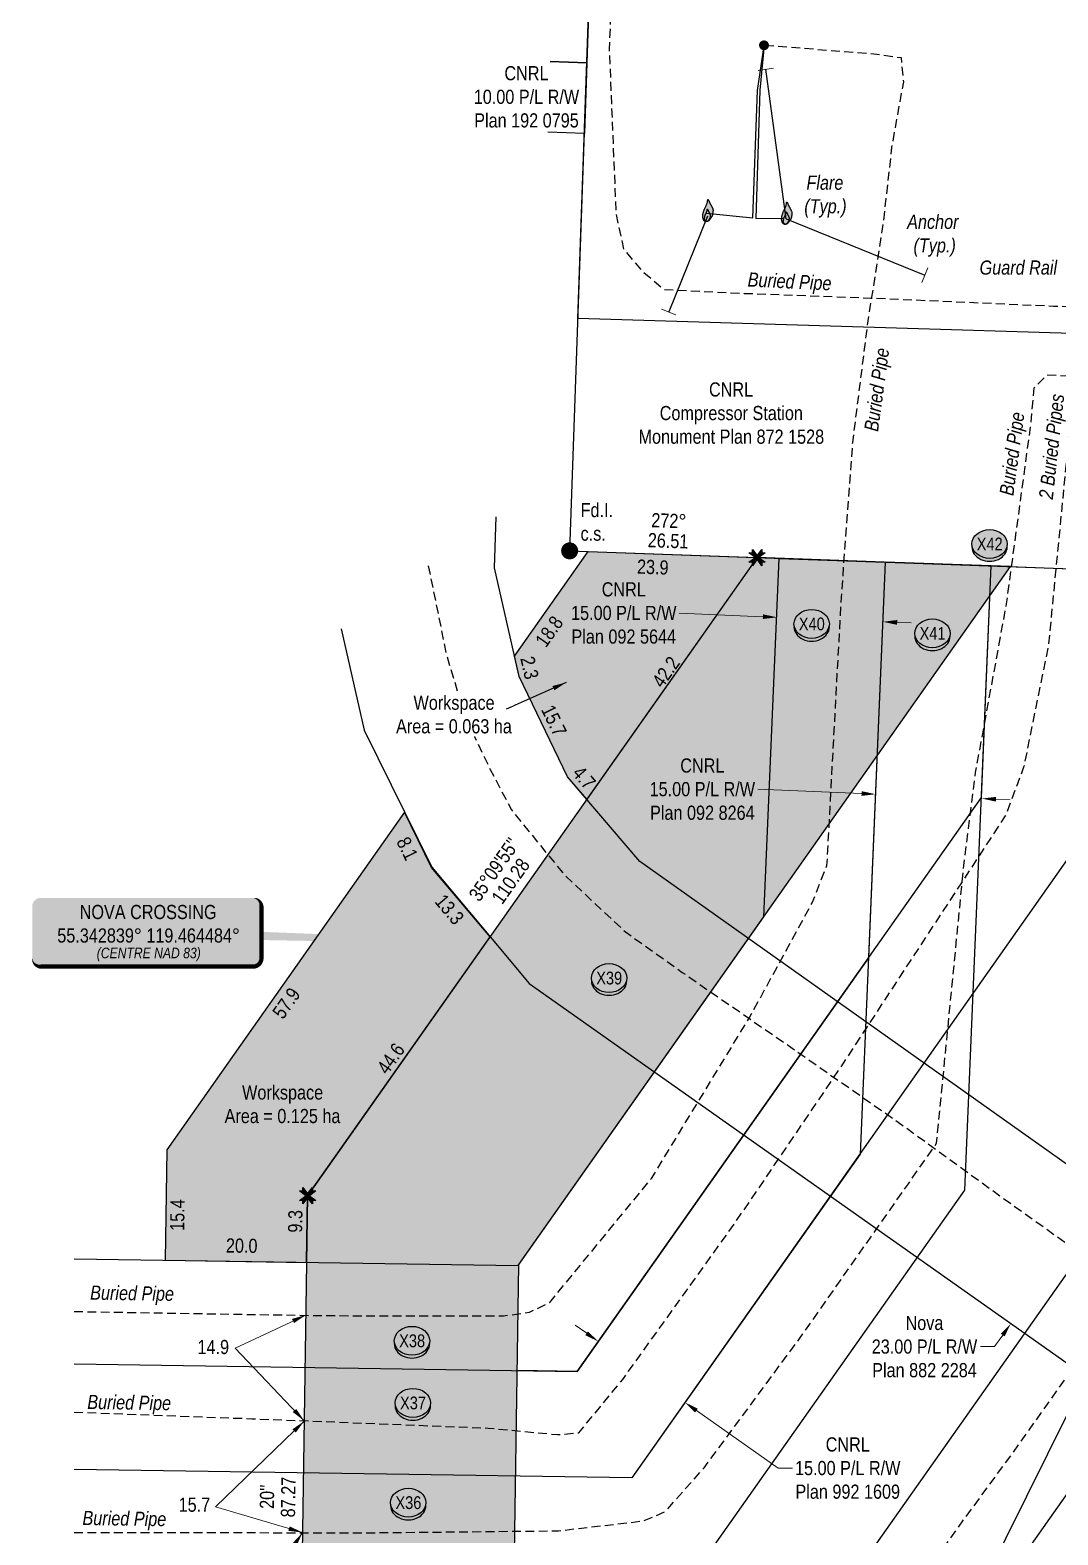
# Model space of a CAD drawing. Extents: x 338216 to 346362, y 6125251 to 6136161.
# Drawn here: x 344551 to 345277, y 6134146 to 6135209 of the extents above; entities that cross this region are included whole.
import ezdxf
from ezdxf.enums import TextEntityAlignment as Align

# ---------------------------------------------------------------- set-up
doc = ezdxf.new("R2010")
doc.units = 0
doc.header["$LTSCALE"] = 5
doc.header["$PDSIZE"] = 0.5
doc.linetypes.add('UG_PIPE', pattern=[1.875, 1.25, -0.625])
doc.layers.get('Defpoints').update_dxf_attribs({"color": 9})
for name, color, linetype in [('AS-FENCE', 48, 'foc-FENCE'), ('AS-PIPE-AG', 44, 'Continuous'), ('AS-PIPE-UG', 44, 'UG_PIPE'), ('AS-PIPE-UG-T', 44, 'Continuous'), ('AS-SYMBOL', 7, 'Continuous'), ('C-RW', 13, 'Continuous'), ('C-WS-S', 13, 'Continuous'), ('F-RW', 190, 'Continuous'), ('L-BD', 7, 'Continuous'), ('L-BD1', 253, 'Continuous'), ('L-MON', 1, 'Continuous'), ('P-CROSSINGS', 250, 'Continuous'), ('P-PROPOSED', 10, 'Continuous'), ('P-PROPOSED-H', 21, 'Continuous'), ('P-TEMP-BLUE', 146, 'Continuous'), ('P-TEMP-BLUE-T', 146, 'Continuous')]:
    doc.layers.add(name, color=color, linetype=linetype)
for name, color, linetype, lineweight in [('AS-GENERAL', 48, 'Continuous', 18), ('C-RW-T', 13, 'Continuous', 9), ('C-WS-T', 13, 'Continuous', 9), ('F-RW-T', 190, 'Continuous', 9), ('T-TEXT', 48, 'Continuous', 18), ('T-TIE-T', 201, 'Continuous', 18)]:
    doc.layers.add(name, color=color, linetype=linetype, lineweight=lineweight)
doc.layers.add('P-TEMP-BLUE-H', color=7, linetype='Continuous', true_color=0x99e6ff)
doc.styles.add('80', font='ARIALN.TTF', dxfattribs={"height": 10})
doc.styles.add('80CG', font='ARIALN.TTF', dxfattribs={"height": 10})
doc.styles.add('80L', font='ARIALN.TTF', dxfattribs={"height": 10})
doc.styles.add('Crossing', font='ARIALN.TTF', dxfattribs={"height": 10})
doc.styles.add('foc-LtypeFont', font='ARIALN.TTF', dxfattribs={"height": 7.35})
doc.linetypes.add('foc-FENCE', pattern='A,10,-1,["X",foc-LtypeFont,S=0.2,R=0,X=-0.625,Y=-0.75],-1.24', length=12.24)
doc.dimstyles.new('Compass 5 000', dxfattribs={"dimscale": 5, "dimtxt": 9, "dimasz": 2, "dimexe": 0.2, "dimexo": 0.0625, "dimgap": 0.5, "dimtad": 0, "dimtih": 1, "dimtoh": 1, "dimzin": 0, "dimdsep": 46, "dimtxsty": '80CG', "dimcen": 0.1, "dimse1": 1, "dimse2": 1, "dimclrd": 256, "dimclrt": 256, "dimaunit": 1, "dimadec": 4, "dimazin": 0, "dimtfac": 0.06, "dimtofl": 0, "dimtmove": 0, "dimatfit": 1, "dimfxl": 0.2, "dimtolj": 1, "dimtzin": 0, "dimlwd": -1, "dimarcsym": 0})

# ---------------------------------------------------------------- blocks, each defined once
blk = doc.blocks.new('*U209')
h = blk.add_hatch(color=255)
edge = h.paths.add_edge_path()
edge.add_line((-76, -24), (74, -24))
edge.add_arc((74, -18), 6, 270, 360)
edge.add_line((80, -18), (80, 18.5))
edge.add_arc((74, 18.5), 6, 0, 90)
edge.add_line((74, 24.5), (-76, 24.5))
edge.add_arc((-76, 18.5), 6, 90, 180)
edge.add_line((-82, 18.5), (-82, -18))
edge.add_arc((-76, -18), 6, 180, 270)
at = {"color": 14, "flags": 128}
blk.add_lwpolyline([(-76, -24, 3, 3, 0), (74, -24, 3, 3, 0.414214), (80, -18, 3, 3, 0), (80, 18.5, 3, 0, 0.414214), (74, 24.5, 0, 0, 0), (-76, 24.5, 0, 0, 0.414214), (-82, 18.5, 0, 0, 0), (-82, -18, 0, 3, 0.414214)], format="xyseb", close=True, dxfattribs=at)
blk.add_lwpolyline([(352.3, -10.2, 0, 7.5, 0), (0, 0, 0, 0, 0)], format="xyseb", dxfattribs=at)
at = {"color": 14, "insert": (-36.8, -10.6), "char_height": 7.5, "attachment_point": 1, "style": '80L'}
blk.add_mtext_dynamic_manual_height_columns('\\pi0.40073;{\\fArial Narrow|b0|i1|c0|p34;(CENTRE NAD 83)}', width=73.075, gutter_width=45, heights=[0], dxfattribs=at)
at = {"color": 14, "style": '80'}
for p in [(-36, 9.6), (-64.1, -4.1)]:
    blk.add_attdef('ENTER_TEXT_001', p, '', height=10, dxfattribs=at)
blk = doc.blocks.new('fdia')
at = {"color": 255, "const_width": 1}
blk.add_lwpolyline([(-0.5, 0, 1), (0.5, 0, 1)], format="xyb", close=True, dxfattribs=at)
blk = doc.blocks.new('Fdiaa')
blk.add_blockref('fdia', (0, 0))
blk = doc.blocks.new('fdib')
at = {"color": 1, "const_width": 1.6}
blk.add_lwpolyline([(-0.4, 0, 1), (0.4, 0, 1)], format="xyb", close=True, dxfattribs=at)
at = {"color": 1}
blk.add_circle((0, 0), 0.8, dxfattribs=at)
blk = doc.blocks.new('Fdibb')
blk.add_blockref('fdib', (0, 0))
blk = doc.blocks.new('fdicc')
for name in ['Fdibb', 'Fdiaa']:
    blk.add_blockref(name, (0, 0))
blk = doc.blocks.new('FDI')
blk.add_blockref('fdicc', (0, 0))
blk = doc.blocks.new('TEMP')
h = blk.add_hatch(color=255)
h.dxf.hatch_style = 1
h.paths.add_polyline_path([(0, 0.25), (-0.67, 1.15), (-0.67, 0.67), (-1.15, 0.67), (-0.25, 0), (-1.15, -0.67), (-0.67, -0.67), (-0.67, -1.15), (0, -0.25), (0.67, -1.15), (0.67, -0.67), (1.15, -0.67), (0.25, 0), (1.15, 0.67), (0.67, 0.67), (0.67, 1.15)])
h.paths.add_polyline_path([(0.57, 0.85), (0.57, 0.57), (0.85, 0.57), (0.08, 0), (0.85, -0.57), (0.57, -0.57), (0.57, -0.85), (0, -0.08), (-0.57, -0.85), (-0.57, -0.57), (-0.85, -0.57), (-0.08, 0), (-0.85, 0.57), (-0.57, 0.57), (-0.57, 0.85), (0, 0.08)], flags=16)
h = blk.add_hatch(color=1)
h.dxf.hatch_style = 1
h.paths.add_polyline_path([(0, 0.08), (-0.57, 0.85), (-0.57, 0.57), (-0.85, 0.57), (-0.08, 0), (-0.85, -0.57), (-0.57, -0.57), (-0.57, -0.85), (0, -0.08), (0.57, -0.85), (0.57, -0.57), (0.85, -0.57), (0.08, 0), (0.85, 0.57), (0.57, 0.57), (0.57, 0.85)])
at = {"color": 1}
for p, q in [((-0.08, 0), (0.08, 0)), ((0, 0.08), (0, -0.08))]:
    blk.add_line(p, q, dxfattribs=at)
at = {"color": 255, "flags": 128}
blk.add_lwpolyline([(-0.25, 0), (-1.15, 0.67), (-0.67, 0.67), (-0.67, 1.15), (0, 0.25), (0.67, 1.15), (0.67, 0.67), (1.15, 0.67), (0.25, 0), (1.15, -0.67), (0.67, -0.67), (0.67, -1.15), (0, -0.25), (-0.67, -1.15), (-0.67, -0.67), (-1.15, -0.67)], close=True, dxfattribs=at)
at = {"color": 1, "flags": 128}
blk.add_lwpolyline([(-0.08, 0), (-0.85, 0.57), (-0.57, 0.57), (-0.57, 0.85), (0, 0.08), (0.57, 0.85), (0.57, 0.57), (0.85, 0.57), (0.08, 0), (0.85, -0.57), (0.57, -0.57), (0.57, -0.85), (0, -0.08), (-0.57, -0.85), (-0.57, -0.57), (-0.85, -0.57)], close=True, dxfattribs=at)
blk = doc.blocks.new('xing2')
h = blk.add_hatch(color=50)
h.dxf.hatch_style = 1
edge = h.paths.add_edge_path()
edge.add_ellipse((0, 0), major_axis=(-12.5, 0), ratio=0.816297, start_angle=0, end_angle=360)
h = blk.add_hatch(color=250)
h.dxf.hatch_style = 1
edge = h.paths.add_edge_path()
edge.add_ellipse((0, -2), major_axis=(-12.5, 0), ratio=0.816297, start_angle=0, end_angle=180)
edge.add_line((12.5, -2), (12.5, 0))
edge.add_ellipse((0, 0), major_axis=(-12.5, 0), ratio=0.816297, start_angle=0, end_angle=180, ccw=False)
edge.add_line((-12.5, 0), (-12.5, -2))
at = {"color": 250}
blk.add_ellipse((0, 0), major_axis=(-12.5, 0), ratio=0.816297, dxfattribs=at)
blk.add_ellipse((0, -2), major_axis=(-12.5, 0), ratio=0.816297, start_param=0, end_param=3.141593, dxfattribs=at)
at = {"color": 250, "style": 'Crossing'}
blk.add_attdef('CROSSING', text='', height=9, dxfattribs=at).set_placement((0.1, 0), align=Align.MIDDLE_CENTER)
at = {"color": 250, "style": 'Crossing', "flags": 1}
for tag, p in [('OWNER', (0.1, -12.5)), ('DESCRIPTION', (0.1, -25.8)), ('LOCATION', (0.1, -39.3)), ('DWG_REF', (0.1, -52.8))]:
    blk.add_attdef(tag, text='', height=9, dxfattribs=at).set_placement(p, align=Align.MIDDLE_CENTER)
blk = doc.blocks.new('*U210')
at = {"color": 210}
blk.add_line((-1.02, 0.41), (1.02, -0.41), dxfattribs=at)
at = {"layer": 'AS-SYMBOL', "color": 210, "flags": 128}
blk.add_lwpolyline([(5.46, 13.55), (0, 0)], dxfattribs=at)
blk = doc.blocks.new('FLARE')
h = blk.add_hatch(color=255)
h.dxf.hatch_style = 1
h.paths.add_polyline_path([(0.16, 2.41, 0.114147), (0.13, 2.43), (0.11, 2.44, 0.261551), (0.01, 2.42), (0, 2.41, 0.131268), (-0.03, 2.37), (-0.04, 2.35, 0.041497), (-0.05, 2.33), (-0.05, 2.29, 0.015174), (-0.05, 2.29), (-0.06, 2.24, 0.004376), (-0.06, 2.24), (-0.07, 2.18), (-0.08, 2.11), (-0.09, 2.05), (-0.1, 1.98), (-0.12, 1.91), (-0.14, 1.83), (-0.17, 1.76), (-0.19, 1.68), (-0.22, 1.61), (-0.26, 1.53), (-0.29, 1.46), (-0.32, 1.39), (-0.36, 1.32), (-0.39, 1.25, 0.000505), (-0.39, 1.25), (-0.43, 1.18, 0.002398), (-0.43, 1.18), (-0.46, 1.1, 0.004177), (-0.46, 1.1), (-0.5, 1.03, 0.005735), (-0.5, 1.03), (-0.53, 0.95, 0.006994), (-0.53, 0.95), (-0.56, 0.87, 0.00791), (-0.57, 0.87), (-0.6, 0.78, 0.008323), (-0.6, 0.78), (-0.63, 0.69, 0.008095), (-0.63, 0.68), (-0.66, 0.59, 0.008067), (-0.66, 0.59), (-0.68, 0.49, 0.008387), (-0.68, 0.49), (-0.7, 0.39, 0.009056), (-0.71, 0.38), (-0.72, 0.28, 0.010123), (-0.72, 0.28), (-0.74, 0.18, 0.011689), (-0.74, 0.18), (-0.75, 0.08, 0.013925), (-0.75, 0.08), (-0.75, -0.02, 0.016488), (-0.75, -0.02), (-0.75, -0.11, 0.017255), (-0.75, -0.12), (-0.74, -0.2, 0.01735), (-0.74, -0.2), (-0.73, -0.28, 0.017311), (-0.73, -0.29), (-0.71, -0.36, 0.01715), (-0.71, -0.36), (-0.69, -0.43, 0.016886), (-0.69, -0.44), (-0.66, -0.5, 0.016546), (-0.66, -0.5), (-0.63, -0.56, 0.016164), (-0.63, -0.56), (-0.6, -0.61, 0.016329), (-0.6, -0.62), (-0.57, -0.66, 0.018828), (-0.57, -0.67), (-0.54, -0.71, 0.022087), (-0.53, -0.71), (-0.5, -0.75, 0.025345), (-0.49, -0.76), (-0.46, -0.78, 0.028234), (-0.45, -0.79), (-0.42, -0.82, 0.030298), (-0.41, -0.82), (-0.37, -0.84, 0.031129), (-0.36, -0.85), (-0.32, -0.86, 0.030544), (-0.31, -0.87), (-0.27, -0.88, 0.028465), (-0.26, -0.88), (-0.22, -0.89, 0.025311), (-0.21, -0.89), (-0.16, -0.89, 0.02283), (-0.15, -0.89), (-0.11, -0.89, 0.021226), (-0.1, -0.89), (-0.05, -0.88, 0.020401), (-0.04, -0.88), (0, -0.87, 0.020299), (0.01, -0.87), (0.05, -0.85, 0.020911), (0.06, -0.85), (0.11, -0.83, 0.022277), (0.11, -0.83), (0.15, -0.81, 0.023712), (0.16, -0.8), (0.2, -0.78, 0.022408), (0.21, -0.78), (0.24, -0.75, 0.01993), (0.25, -0.74), (0.28, -0.72, 0.017146), (0.28, -0.71), (0.31, -0.68, 0.014211), (0.32, -0.68), (0.35, -0.64, 0.011221), (0.35, -0.64), (0.37, -0.61, 0.008212), (0.38, -0.61), (0.4, -0.57, 0.005172), (0.4, -0.57), (0.42, -0.54, 0.002523), (0.43, -0.54), (0.45, -0.5, 0.001671), (0.45, -0.5), (0.47, -0.47, 0.001229), (0.47, -0.47), (0.49, -0.44, 0.00075), (0.49, -0.44), (0.51, -0.41, 0.00026), (0.51, -0.41), (0.54, -0.37), (0.56, -0.34), (0.58, -0.3), (0.61, -0.27), (0.63, -0.23, 0.001311), (0.63, -0.23), (0.66, -0.19, 0.003726), (0.66, -0.19), (0.69, -0.15, 0.006065), (0.69, -0.14), (0.72, -0.1, 0.008452), (0.72, -0.1), (0.74, -0.05, 0.010991), (0.75, -0.05), (0.77, 0, 0.013767), (0.77, 0), (0.79, 0.05, 0.016839), (0.8, 0.05), (0.81, 0.1, 0.019104), (0.82, 0.11), (0.83, 0.15, 0.016987), (0.83, 0.16), (0.84, 0.21, 0.013636), (0.84, 0.21), (0.85, 0.26, 0.010244), (0.85, 0.27), (0.86, 0.31, 0.006846), (0.86, 0.32), (0.86, 0.37, 0.003419), (0.86, 0.37), (0.86, 0.41), (0.87, 0.46), (0.87, 0.5), (0.88, 0.54), (0.88, 0.59), (0.89, 0.63, 0.001278), (0.89, 0.63), (0.89, 0.67, 0.004735), (0.89, 0.67), (0.9, 0.71, 0.008354), (0.9, 0.72), (0.9, 0.76, 0.012059), (0.9, 0.76), (0.9, 0.8, 0.015712), (0.9, 0.81), (0.9, 0.85, 0.018457), (0.9, 0.85), (0.9, 0.89, 0.018102), (0.9, 0.9), (0.89, 0.94, 0.016533), (0.89, 0.95), (0.88, 0.99, 0.014576), (0.88, 0.99), (0.87, 1.03, 0.012435), (0.86, 1.04), (0.85, 1.08, 0.010283), (0.85, 1.09), (0.83, 1.13, 0.00824), (0.83, 1.13), (0.81, 1.18, 0.00638), (0.81, 1.18), (0.78, 1.23, 0.004735), (0.78, 1.23), (0.76, 1.29, 0.003388), (0.75, 1.29), (0.73, 1.34, 0.002345), (0.73, 1.34), (0.7, 1.4, 0.001492), (0.7, 1.4), (0.67, 1.46, 0.000746), (0.67, 1.46), (0.63, 1.51), (0.6, 1.57), (0.57, 1.62), (0.55, 1.68), (0.52, 1.73), (0.49, 1.78), (0.47, 1.83), (0.45, 1.87), (0.42, 1.92), (0.4, 1.97), (0.38, 2.02), (0.35, 2.08, 0.000332), (0.35, 2.08), (0.33, 2.13, 0.001849), (0.33, 2.13), (0.3, 2.19, 0.0038), (0.3, 2.19), (0.27, 2.24, 0.006473), (0.27, 2.24), (0.25, 2.29, 0.010865), (0.24, 2.3), (0.22, 2.34, 0.019524), (0.22, 2.34), (0.19, 2.38, 0.041077), (0.18, 2.39)])
at = {"color": 48, "flags": 128}
for points in [[(0.11, -0.72), (0.07, -0.74), (0.03, -0.76), (-0.02, -0.77), (-0.07, -0.78), (-0.11, -0.79), (-0.16, -0.79), (-0.2, -0.79), (-0.25, -0.78), (-0.29, -0.77), (-0.32, -0.76), (-0.36, -0.74), (-0.4, -0.71), (-0.43, -0.68), (-0.46, -0.65), (-0.49, -0.61), (-0.52, -0.56), (-0.54, -0.51), (-0.57, -0.46), (-0.59, -0.4), (-0.61, -0.33), (-0.63, -0.26), (-0.64, -0.19), (-0.65, -0.11), (-0.65, -0.02), (-0.65, 0.07), (-0.64, 0.17), (-0.63, 0.27), (-0.61, 0.36), (-0.58, 0.46), (-0.56, 0.56), (-0.53, 0.66), (-0.5, 0.75), (-0.47, 0.83), (-0.44, 0.91), (-0.41, 0.99), (-0.37, 1.06), (-0.34, 1.13), (-0.3, 1.2), (-0.27, 1.27), (-0.23, 1.34), (-0.2, 1.42), (-0.16, 1.49), (-0.13, 1.57), (-0.1, 1.65), (-0.07, 1.73), (-0.04, 1.8), (-0.02, 1.88), (0, 1.96), (0.01, 2.03), (0.02, 2.1), (0.03, 2.17), (0.04, 2.22), (0.05, 2.27), (0.05, 2.31), (0.06, 2.34), (0.08, 2.35), (0.09, 2.34), (0.11, 2.32), (0.13, 2.29), (0.16, 2.25), (0.18, 2.2), (0.21, 2.14), (0.24, 2.09), (0.26, 2.03), (0.29, 1.98), (0.31, 1.93), (0.33, 1.88), (0.36, 1.83), (0.38, 1.78), (0.41, 1.73), (0.43, 1.68), (0.46, 1.63), (0.49, 1.58), (0.52, 1.52), (0.55, 1.47), (0.58, 1.41), (0.61, 1.35), (0.64, 1.3), (0.67, 1.24), (0.69, 1.19), (0.72, 1.14), (0.74, 1.09), (0.75, 1.05), (0.77, 1), (0.78, 0.96), (0.79, 0.92), (0.8, 0.88), (0.8, 0.84), (0.8, 0.8), (0.8, 0.76), (0.8, 0.72), (0.79, 0.68), (0.79, 0.64), (0.78, 0.6), (0.78, 0.56), (0.77, 0.51), (0.77, 0.47), (0.76, 0.42), (0.76, 0.37), (0.76, 0.33), (0.75, 0.28), (0.74, 0.23), (0.73, 0.18), (0.72, 0.13), (0.7, 0.09), (0.68, 0.04), (0.66, 0), (0.63, -0.05), (0.61, -0.09), (0.58, -0.13), (0.55, -0.17), (0.53, -0.21), (0.5, -0.25), (0.48, -0.28), (0.45, -0.32), (0.43, -0.35), (0.41, -0.38), (0.39, -0.42), (0.37, -0.45), (0.34, -0.48), (0.32, -0.51), (0.3, -0.55), (0.27, -0.58), (0.24, -0.61), (0.21, -0.64), (0.18, -0.67), (0.15, -0.7)], [(0.02, -0.75), (-0.01, -0.76), (-0.03, -0.77), (-0.05, -0.78), (-0.08, -0.78), (-0.11, -0.79), (-0.13, -0.79), (-0.16, -0.79), (-0.18, -0.78), (-0.2, -0.78), (-0.23, -0.77), (-0.25, -0.76), (-0.26, -0.74), (-0.28, -0.73), (-0.3, -0.71), (-0.32, -0.69), (-0.33, -0.66), (-0.35, -0.63), (-0.36, -0.6), (-0.37, -0.57), (-0.39, -0.53), (-0.4, -0.49), (-0.4, -0.45), (-0.41, -0.41), (-0.41, -0.36), (-0.41, -0.31), (-0.4, -0.25), (-0.39, -0.2), (-0.38, -0.14), (-0.37, -0.09), (-0.36, -0.03), (-0.34, 0.02), (-0.32, 0.07), (-0.31, 0.12), (-0.29, 0.16), (-0.27, 0.21), (-0.25, 0.25), (-0.23, 0.29), (-0.21, 0.33), (-0.19, 0.37), (-0.17, 0.41), (-0.15, 0.45), (-0.14, 0.49), (-0.12, 0.53), (-0.1, 0.58), (-0.08, 0.62), (-0.07, 0.66), (-0.06, 0.71), (-0.05, 0.75), (-0.04, 0.79), (-0.03, 0.83), (-0.03, 0.87), (-0.02, 0.9), (-0.02, 0.93), (-0.01, 0.95), (-0.01, 0.96), (0, 0.97), (0.01, 0.96), (0.02, 0.95), (0.03, 0.94), (0.04, 0.91), (0.06, 0.88), (0.07, 0.86), (0.09, 0.82), (0.1, 0.79), (0.12, 0.76), (0.13, 0.74), (0.14, 0.71), (0.16, 0.68), (0.17, 0.65), (0.18, 0.63), (0.2, 0.6), (0.21, 0.57), (0.23, 0.54), (0.25, 0.51), (0.26, 0.47), (0.28, 0.44), (0.3, 0.41), (0.31, 0.38), (0.33, 0.35), (0.34, 0.32), (0.36, 0.29), (0.37, 0.27), (0.38, 0.24), (0.39, 0.22), (0.39, 0.19), (0.4, 0.17), (0.4, 0.15), (0.41, 0.13), (0.41, 0.1), (0.41, 0.08), (0.4, 0.06), (0.4, 0.04), (0.4, 0.01), (0.39, -0.01), (0.39, -0.03), (0.39, -0.06), (0.39, -0.08), (0.38, -0.11), (0.38, -0.14), (0.38, -0.16), (0.38, -0.19), (0.37, -0.22), (0.37, -0.24), (0.36, -0.27), (0.35, -0.3), (0.34, -0.32), (0.32, -0.35), (0.31, -0.37), (0.3, -0.4), (0.28, -0.42), (0.27, -0.44), (0.25, -0.46), (0.24, -0.48), (0.22, -0.5), (0.21, -0.52), (0.2, -0.54), (0.19, -0.56), (0.17, -0.58), (0.16, -0.6), (0.15, -0.61), (0.14, -0.63), (0.12, -0.65), (0.11, -0.67), (0.09, -0.69), (0.08, -0.7), (0.06, -0.72), (0.04, -0.74)]]:
    blk.add_lwpolyline(points, close=True, dxfattribs=at)
blk = doc.blocks.new('*U211')
at = {"color": 210}
blk.add_line((-0.42, -1.02), (0.42, 1.02), dxfattribs=at)
at = {"layer": 'AS-SYMBOL', "color": 210, "flags": 128}
blk.add_lwpolyline([(-19.58, 7.98), (0, 0)], dxfattribs=at)
blk = doc.blocks.new('RISER')
h = blk.add_hatch(color=255)
h.dxf.hatch_style = 1
edge = h.paths.add_edge_path()
edge.add_arc((0, 0), 0.7, 0, 360)
blk.add_hatch(color=48).paths.add_polyline_path([(0.58, -0.15), (-0.58, -0.15, 0.774597)])
at = {"color": 48}
blk.add_line((-0.58, -0.15), (0.58, -0.15), dxfattribs=at)
blk.add_circle((0, 0), 0.6, dxfattribs=at)
blk = doc.blocks.new('*U212')
at = {"color": 210}
blk.add_line((1.09, 0.15), (-1.09, -0.15), dxfattribs=at)
at = {"layer": 'AS-SYMBOL', "color": 210, "flags": 128}
blk.add_lwpolyline([(2.9, -21.11), (0, 0)], dxfattribs=at)
blk = doc.blocks.new('*D227')
at = {"layer": 'Defpoints', "color": 0, "transparency": 16777216}
for p in [(345265.6, 6134420.1), (345199.5, 6134326.3), (345243.3, 6134295.4)]:
    blk.add_point(p, dxfattribs=at)
at = {"layer": 'F-RW-T', "transparency": 16777216}
for p, q in [((345315.2, 6134397.3), (345321, 6134405.5)), ((345237.6, 6134287.2), (345231.8, 6134279.1)), ((345231.8, 6134279.1), (345221.8, 6134279.1))]:
    blk.add_line(p, q, dxfattribs=at)
for points in [[(345313.9, 6134398.3), (345316.6, 6134396.3), (345309.5, 6134389.1)], [(345236.2, 6134288.2), (345238.9, 6134286.3), (345243.3, 6134295.4)]]:
    blk.add_solid(points, dxfattribs=at)
at = {"layer": 'F-RW-T', "transparency": 16777216, "insert": (345182.3, 6134279.1), "char_height": 10, "attachment_point": 5, "style": '80CG'}
blk.add_mtext('\\A1;Nova\\P23.00 P/L R/W\\PPlan 882 2284', dxfattribs=at)
blk = doc.blocks.new('*D228')
at = {"layer": 'C-RW-T', "transparency": 16777216}
for p, q in [((345068.2, 6134794.5), (345009, 6134797.1)), ((345163, 6134790.5), (345173, 6134790.1))]:
    blk.add_line(p, q, dxfattribs=at)
for points in [[(345068.3, 6134796.2), (345068.1, 6134792.9), (345078.2, 6134794.1)], [(345163.1, 6134792.2), (345162.9, 6134788.8), (345153, 6134790.9)]]:
    blk.add_solid(points, dxfattribs=at)
at = {"layer": 'Defpoints', "color": 0, "transparency": 16777216}
for p in [(345079.2, 6134817.1), (345154, 6134814), (345078.2, 6134794.1)]:
    blk.add_point(p, dxfattribs=at)
at = {"layer": 'C-RW-T', "transparency": 16777216, "insert": (344969.9, 6134797.1), "char_height": 10, "attachment_point": 5, "style": '80CG'}
blk.add_mtext('\\A1;CNRL\\P15.00 P/L R/W\\PPlan 092 5644', dxfattribs=at)
blk = doc.blocks.new('*D229')
at = {"layer": 'C-RW-T', "transparency": 16777216}
for p, q in [((345137.9, 6134669.6), (345064.5, 6134672.7)), ((345232.8, 6134665.6), (345242.8, 6134665.2))]:
    blk.add_line(p, q, dxfattribs=at)
for points in [[(345138, 6134671.3), (345137.8, 6134668), (345147.9, 6134669.2)], [(345232.9, 6134667.3), (345232.7, 6134664), (345222.8, 6134666.1)]]:
    blk.add_solid(points, dxfattribs=at)
at = {"layer": 'Defpoints', "color": 0, "transparency": 16777216}
for p in [(345152.3, 6134774.1), (345227.2, 6134771), (345147.9, 6134669.2)]:
    blk.add_point(p, dxfattribs=at)
at = {"layer": 'C-RW-T', "transparency": 16777216, "insert": (345025.4, 6134672.7), "char_height": 10, "attachment_point": 5, "style": '80CG'}
blk.add_mtext('\\A1;CNRL\\P15.00 P/L R/W^JPlan 092 8264', dxfattribs=at)
blk = doc.blocks.new('*D230')
at = {"layer": 'C-RW-T', "transparency": 16777216}
for p, q in [((344943.7, 6134288.6), (344935.5, 6134294.3)), ((345021.3, 6134233.9), (345079, 6134193.3)), ((345079, 6134193.3), (345089, 6134193.3))]:
    blk.add_line(p, q, dxfattribs=at)
for points in [[(344944.6, 6134289.9), (344942.7, 6134287.2), (344951.8, 6134282.8)], [(345022.2, 6134235.3), (345020.3, 6134232.6), (345013.1, 6134239.7)]]:
    blk.add_solid(points, dxfattribs=at)
at = {"layer": 'Defpoints', "color": 0, "transparency": 16777216}
for p in [(344974.2, 6134314.5), (345035.4, 6134271.4), (345013.1, 6134239.7)]:
    blk.add_point(p, dxfattribs=at)
at = {"layer": 'C-RW-T', "transparency": 16777216, "insert": (345128.1, 6134193.3), "char_height": 10, "attachment_point": 5, "style": '80CG', "bg_fill": 3, "box_fill_scale": 1.1, "bg_fill_color": 256, "bg_fill_true_color": 13158600, "bg_fill_transparency": 0}
blk.add_mtext('\\A1;CNRL\\P15.00 P/L R/W^JPlan 992 1609', dxfattribs=at)

msp = doc.modelspace()

# ---------------------------------------------------------------- hatches: boundary and pattern name
at = {"layer": 'P-PROPOSED-H'}
h = msp.add_hatch(color=256, dxfattribs=at)
h.dxf.hatch_style = 1
h.paths.add_polyline_path([(344737.186, 6133755.427), (344887.177, 6133755.857), (344895.857, 6134337.128), (345243.026, 6134829.908), (345185.863, 6134831.949), (345064.08, 6134836.296), (344746.598, 6134385.655)])
at = {"layer": 'P-TEMP-BLUE-H'}
h = msp.add_hatch(color=256, dxfattribs=at)
h.dxf.hatch_style = 1
h.paths.add_polyline_path([(345064.08, 6134836.296), (344943.831, 6134665.612), (344930.22, 6134681.487), (344895.94, 6134752.207), (344892.684, 6134766.605), (344944.756, 6134840.555)])
h = msp.add_hatch(color=256, dxfattribs=at)
h.dxf.hatch_style = 1
h.paths.add_polyline_path([(344745.896, 6134338.626), (344746.598, 6134385.666), (344875.456, 6134568.559), (344834.2, 6134617.547), (344815.056, 6134656.418), (344647.092, 6134418.006), (344645.928, 6134340.144)])

# ---------------------------------------------------------------- linework, layer by layer
at = {"layer": 'AS-FENCE', "flags": 128}
msp.add_lwpolyline([(344960.223, 6135656.712), (345539.392, 6135632.23), (345527.872, 6135373.761), (345527.248, 6135335.657), (345511.644, 6134987.577), (344937.416, 6135005.165)], close=True, dxfattribs=at)
at = {"layer": 'AS-PIPE-AG', "flags": 128}
for points in [[(345028.432, 6135079.523), (345061.052, 6135076.245), (345064.406, 6135166.166), (345068.985, 6135197.964)], [(345069, 6135197.994), (345066.126, 6135166.281), (345063.236, 6135075.786), (345082.897, 6135076.001)]]:
    msp.add_lwpolyline(points, dxfattribs=at)
at = {"layer": 'AS-PIPE-UG', "flags": 128}
for points in [[(344972.984, 6135518.43), (344970.584, 6135462.934), (344972.641, 6135432.788), (344969.396, 6135394.116), (344964.684, 6135325.614), (344959.63, 6135195.264), (344964.408, 6135078.795), (344969.742, 6135054.095), (344982.764, 6135038.604), (344998.315, 6135025.647), (345054.978, 6135022.852), (345156.116, 6135019.088), (345273.5, 6135013.864), (345347.864, 6135011.755), (345356.372, 6135012.524), (345359.441, 6135032.785), (345362.7, 6135073.826)], [(344581.697, 6134303.958), (344590.97, 6134303.79), (344758.738, 6134300.991), (344884.98, 6134300.816), (344903.386, 6134303.42), (344917.658, 6134310.369), (344989.427, 6134397.785), (345058.762, 6134511.555), (345103.037, 6134592.582), (345113.445, 6134618.901), (345118.759, 6134718.129), (345123.673, 6134808.229), (345131.641, 6134917.595), (345141.959, 6134999.177), (345153.761, 6135076.086), (345159.32, 6135126.139), (345167.613, 6135172.209), (345166.029, 6135189.051), (345148.532, 6135191.52), (345069, 6135197.994)], [(344581.697, 6134232.843), (344707.184, 6134228.227), (344874.078, 6134221.598), (344923.107, 6134216.979), (344938.074, 6134218.234), (344969.202, 6134255.976), (345048.179, 6134365.917), (345122.368, 6134475.083), (345239.642, 6134653.948), (345252.789, 6134689.176), (345270.061, 6134774.297), (345281.823, 6134895.02), (345289.211, 6134980.726), (345299.374, 6135001.502), (345348.039, 6135078.58)], [(344581.697, 6134065.697), (344734.508, 6134063.043), (344911.39, 6134059.504), (345083.942, 6134052.566), (345129.856, 6134051.336), (345142.469, 6134061.699), (345158.005, 6134083.349), (345205.08, 6134150.059), (345245.076, 6134204.607), (345319.345, 6134308.949), (345398.807, 6134419.545), (345419.343, 6134450.803), (345417.943, 6134475.243), (345410.02, 6134596.976), (345405.291, 6134676.008), (345395.573, 6134820.477), (345389.674, 6134934.312), (345388.92, 6134985.76), (345393.953, 6135053.106)], [(344581.697, 6134147.948), (344785.232, 6134147.64), (344923.727, 6134149.059), (344983.934, 6134156.068), (344999.22, 6134162.621), (345026.594, 6134193.52), (345094.239, 6134285.029), (345170.912, 6134394.135), (345190.868, 6134422.744), (345210.124, 6134618.831), (345218.432, 6134684.552), (345240.272, 6134803.605), (345257.418, 6134930.143), (345259.883, 6134956.137), (345268.816, 6134965.355), (345355.552, 6134960.691), (345366.874, 6134962.47), (345371.553, 6134969.789), (345373.358, 6134996.383), (345376.367, 6135052.051)], [(344831.845, 6134830.396), (344844.569, 6134767.933), (344858.006, 6134723.358), (344875.602, 6134686.566), (344890.634, 6134658.077), (344927.866, 6134612.228), (344971.051, 6134572.001), (345011.248, 6134543.368), (345085.041, 6134492.514), (345163.829, 6134437.581), (345244.021, 6134379.504), (345306.223, 6134335.358), (345374.033, 6134287.974), (345409.43, 6134261.52), (345468.377, 6134228.357), (345536.922, 6134199.923), (345603.702, 6134182.122), (345684.45, 6134179.138), (345774.505, 6134175.194), (345871.203, 6134172.994), (345942.518, 6134168.27), (346002.12, 6134166.719)]]:
    msp.add_lwpolyline(points, dxfattribs=at)
at = {"layer": 'C-RW'}
msp.add_lwpolyline([(344963.638, 6135754.272), (344931.67, 6134841.022), (345845.196, 6134808.379)], dxfattribs=at)
at = {"layer": 'C-RW', "flags": 128}
for points in [[(344921.205, 6135276.4), (344946.947, 6135275.494), (344943.798, 6135185.688), (344917.96, 6135186.574)], [(344917.96, 6135186.574), (344943.798, 6135185.688), (344942.086, 6135135.75), (344916.156, 6135136.639)], [(344581.697, 6134027.43), (345172.722, 6134018.68), (345441.238, 6134399.356), (345471.966, 6135120.467), (345392.072, 6135123.872), (345363.132, 6134444.699), (345126.577, 6134109.335), (344581.697, 6134117.402)], [(344581.697, 6134341.119), (344895.315, 6134336.358), (345068.845, 6134582.67), (345079.626, 6134835.706), (345154.473, 6134833.034), (345142.715, 6134553.626), (344936.891, 6134261.647), (344894.762, 6134262.271)], [(344894.762, 6134112.767), (345014.197, 6134110.998), (345210.721, 6134389.611), (345229.446, 6134830.358), (345154.473, 6134833.034), (345136.812, 6134414.91), (344975.679, 6134186.545), (344581.697, 6134192.378)], [(344581.697, 6134266.945), (344936.891, 6134261.647), (345222.498, 6134666.805), (345229.446, 6134830.358), (345304.394, 6134827.683), (345296.472, 6134642.105), (344975.679, 6134186.545)], [(344975.679, 6134186.545), (344581.697, 6134192.364)]]:
    msp.add_lwpolyline(points, dxfattribs=at)
at = {"layer": 'C-WS-S', "flags": 128}
msp.add_lwpolyline([(345184.47, 6133755.148), (345195.041, 6134053.569), (345403.451, 6134473.494), (345418.811, 6134823.599), (345493.734, 6134820.924), (345477.652, 6134454.369), (345296.315, 6134088.994), (345284.49, 6133755.148)], dxfattribs=at)
at = {"layer": 'F-RW', "flags": 128}
msp.add_lwpolyline([(344770.313, 6134786.038), (344786.502, 6134714.485), (344834.222, 6134617.596), (344877.027, 6134566.768), (344903.073, 6134535.514), (345413.436, 6134175.398), (345504.916, 6134134.477), (345605.896, 6134110.603), (345820.541, 6134104.366), (345824.196, 6134219.298), (345620.791, 6134225.712), (345541.403, 6134244.003), (345467.274, 6134277.111), (344981.246, 6134621.685), (344930.22, 6134681.522), (344895.948, 6134752.227), (344878.572, 6134829.055), (344879.881, 6134865.025)], dxfattribs=at)
at = {"layer": 'P-TEMP-BLUE', "flags": 128}
msp.add_lwpolyline([(344745.896, 6134338.626), (344746.598, 6134385.666), (344875.456, 6134568.559), (344834.2, 6134617.547), (344815.056, 6134656.418), (344647.092, 6134418.006), (344645.928, 6134340.144)], close=True, dxfattribs=at)

# ---------------------------------------------------------------- block references
ref = msp.add_blockref('*U209', (344634.043, 6134571.428), dxfattribs=dict(xscale=0.9995709959921786, yscale=0.9995709959921786, zscale=0.9995709959921786))
ref.add_attrib('ENTER_TEXT_001', '55.342839%%D 119.464484%%D', (344569.787, 6134564.421), dxfattribs={"color": 14, "height": 9.99571, "style": '80'})
ref.add_attrib('ENTER_TEXT_001', 'NOVA CROSSING', (344585.612, 6134581.012), dxfattribs={"color": 14, "height": 9.99571, "style": '80'})
at = {"layer": 'AS-GENERAL', "xscale": 4.998900549999947, "yscale": 4.998900549999947, "zscale": 4.998900549999947}
for name, p in [('*U212', (345070.165, 6135181.042)), ('*U210', (345001.65, 6135009.68)), ('*U211', (345182.525, 6135035.649))]:
    msp.add_blockref(name, p, dxfattribs=at)
at = {"layer": 'AS-SYMBOL', "xscale": 4.998900549999947, "yscale": 4.998900549999947}
for name, p, zscale in [('RISER', (345069, 6135197.994), 4.998900549999947), ('FLARE', (345028.948, 6135077.426), 24.99450274999968), ('FLARE', (345084.65, 6135075.525), 24.99450274999968)]:
    msp.add_blockref(name, p, dxfattribs=dict(at, zscale=zscale))
at = {"layer": 'L-MON'}
for name, p, xscale, yscale, zscale in [('FDI', (344931.67, 6134841.022), 4.997854979960918, 4.997854979960918, 4.997854979960918), ('TEMP', (345064.08, 6134836.296), 4.99785497996091, 4.99785497996091, 24.98927489980449), ('TEMP', (344746.598, 6134385.666), 4.99785497996091, 4.99785497996091, 4.99785497996091)]:
    msp.add_blockref(name, p, dxfattribs=dict(at, xscale=xscale, yscale=yscale, zscale=zscale))
at = {"layer": 'P-CROSSINGS', "xscale": 0.9995709959921786, "yscale": 0.9995709959921786, "zscale": 0.9995709959921786}
for p, values in [((345228.276, 6134845.863), {'CROSSING': 'X42'}), ((345102.62, 6134789.423), {'CROSSING': 'X40'}), ((345187.912, 6134782.775), {'CROSSING': 'X41'}), ((344959.513, 6134539.381), {'CROSSING': 'X39'}), ((344820.327, 6134283.226), {'CROSSING': 'X38'}), ((344820.921, 6134239.322), {'CROSSING': 'X37'}), ((344817.679, 6134168.933), {'CROSSING': 'X36'})]:
    msp.add_blockref('xing2', p, dxfattribs=at).add_auto_attribs(values)

# ---------------------------------------------------------------- texts
at = {"layer": 'AS-PIPE-UG-T', "char_height": 9.99354, "attachment_point": 1, "style": '80L'}
for s, insert, rotation in [('{\\fArial Narrow|b0|i1|c0|p34;Buried Pipe}', (345057.745, 6135037.701), 357.249579), ('{\\fArial Narrow|b0|i1|c0|p34;Buried Pipe}', (345139.612, 6134926.246), 82.273754), ('{\\fArial Narrow|b0|i1|c0|p34;2 Buried Pipes}', (345263.006, 6134878.231), 83.733525), ('{\\fArial Narrow|b0|i1|c0|p34;Buried Pipe}', (345235.155, 6134880.95), 82.283222), ('{\\fArial Narrow|b0|i1|c0|p34;Buried Pipe}', (344593.1, 6134322.279), 359.145343), ('{\\fArial Narrow|b0|i1|c0|p34;Buried Pipe}', (344591.08, 6134245.084), 359.145343), ('{\\fArial Narrow|b0|i1|c0|p34;Buried Pipe}', (344587.667, 6134163.164), 359.145343)]:
    msp.add_mtext_dynamic_manual_height_columns(s, width=80.2282, gutter_width=50, heights=[0], dxfattribs=dict(at, insert=insert, rotation=rotation))
at = {"layer": 'C-WS-T', "insert": (344979.809, 6134959.973), "char_height": 9.99354, "attachment_point": 1, "style": '80L'}
msp.add_mtext_dynamic_manual_height_columns('\\pi50.305;CNRL\\P\\pi15.485;Compressor Station\\P\\pi0.51826;Monument Plan 872 1528', width=130.78895, gutter_width=50, heights=[0], dxfattribs=at)
at = {"layer": 'L-BD', "style": '80L'}
for s, p in [('272°', (345001.73, 6134862.376)), ('26.51', (345001.218, 6134848.141))]:
    msp.add_text(s, height=9.9957, rotation=357.9404, dxfattribs=at).set_placement(p, align=Align.MIDDLE)
at = {"layer": 'L-BD1', "style": '80L'}
for s, rotation, p in [("35°09'55''", 54.8167, (344878.349, 6134616.058)), ('110.28', 54.8167, (344889.991, 6134607.851)), ("20''", 89.1446, (344717.9, 6134173.094)), ('87.27', 89.1446, (344732.892, 6134172.87))]:
    msp.add_text(s, height=9.9957, rotation=rotation, dxfattribs=at).set_placement(p, align=Align.MIDDLE)
at = {"layer": 'L-MON', "insert": (344939.4, 6134874.843), "char_height": 9.9957, "attachment_point": 1, "style": '80L'}
msp.add_mtext_dynamic_manual_height_columns('Fd.I.\\Pc.s.', width=22.04407, gutter_width=50, heights=[0], dxfattribs=at)
at = {"layer": 'P-TEMP-BLUE-T', "style": '80L'}
for s, rotation, p in [('23.9', 357.9557, (344990.418, 6134829.582)), ('18.8', 54.8167, (344917.228, 6134784.113)), ('2.3', 282.7441, (344903.401, 6134758.478)), ('42.2', 54.8167, (344999.544, 6134755.573)), ('15.7', 295.8608, (344920.588, 6134721.11)), ('4.7', 310.6076, (344941.902, 6134680.839)), ('8.1', 296.2211, (344817.022, 6134630.826)), ('13.3', 310.1026, (344846.837, 6134587.825)), ('57.9', 54.8167, (344731.561, 6134521.635)), ('44.6', 54.8167, (344805.32, 6134482.548)), ('15.4', 89.1446, (344654.66, 6134372.007)), ('9.3', 89.1446, (344737.858, 6134367.595)), ('20.0', 359.1301, (344700.065, 6134350.405))]:
    msp.add_text(s, height=9.9978, rotation=rotation, dxfattribs=at).set_placement(p, align=Align.MIDDLE)
at = {"layer": 'P-TEMP-BLUE-T', "insert": (344687.905, 6134463.597), "char_height": 9.99571, "attachment_point": 1, "style": '80L'}
msp.add_mtext_dynamic_manual_height_columns('\\pi12.407;Workspace\\P\\pi0.058932;Area = 0.125 ha', width=81.43358, gutter_width=50, heights=[0], dxfattribs=at)
at = {"layer": 'T-TEXT', "char_height": 9.99354, "attachment_point": 1, "style": '80L'}
for s, insert in [('\\pi16.047;{\\fArial Narrow|b0|i1|c0|p34;Flare\\P\\pi14.537;(Typ.)}', (345082.882, 6135106.002)), ('\\pi10.034;{\\fArial Narrow|b0|i1|c0|p34;Anchor \\P\\pi14.537;(Typ.)}', (345160.03, 6135078.359)), ('{\\fArial Narrow|b0|i1|c0|p34;Guard Rail}', (345221.236, 6135046.057))]:
    msp.add_mtext_dynamic_manual_height_columns(s, width=57.33665, gutter_width=50, heights=[0], dxfattribs=dict(at, insert=insert))
at = {"layer": 'T-TIE-T', "char_height": 9.9978, "attachment_point": 1, "style": '80L'}
for s, insert in [('14.9', (344668.825, 6134283.846)), ('15.7', (344655.507, 6134172.494))]:
    msp.add_mtext_dynamic_manual_height_columns(s, width=17.81647, gutter_width=50, heights=[0], dxfattribs=dict(at, insert=insert))

# ---------------------------------------------------------------- dimensions: what is measured, and where the dimension line sits
at = {"layer": 'C-RW-T'}
for base, p1, p2, angle, text, picture, middle in [((345078.175, 6134794.107), (345153.973, 6134813.952), (345079.157, 6134817.139), 177.560135, 'CNRL\\P15.00 P/L R/W\\PPlan 092 5644', '*D228', (344969.909, 6134797.054)), ((345147.885, 6134669.218), (345227.212, 6134770.965), (345152.3, 6134774.118), 177.590283, 'CNRL\\P15.00 P/L R/W^JPlan 092 8264', '*D229', (345025.423, 6134672.727))]:
    dim = msp.add_linear_dim(base=base, p1=p1, p2=p2, angle=angle, text=text, dimstyle='Compass 5 000', dxfattribs=at)
    dim.commit()
    dim.dimension.update_dxf_attribs({"geometry": picture, "text_midpoint": middle, "dimtype": 161})
at = {"layer": 'F-RW-T'}
dim = msp.add_linear_dim(base=(345243.345, 6134295.416), p1=(345265.639, 6134420.062), p2=(345199.512, 6134326.345), angle=234.792918, text='Nova\\P23.00 P/L R/W\\PPlan 882 2284', dimstyle='Compass 5 000', dxfattribs=at)
dim.commit()
dim.dimension.update_dxf_attribs({"geometry": '*D227', "text_midpoint": (345182.274, 6134279.074), "dimtype": 161})

# ---------------------------------------------------------------- leaders
at = {"layer": 'T-TIE-T'}
for points in [[(344745.34, 6134301.424), (344695.376, 6134278.097)], [(344744.225, 6134226.756), (344695.376, 6134278.097)], [(344744.22, 6134226.501), (344681.564, 6134166.03)], [(344743.045, 6134147.796), (344681.564, 6134166.03)], [(344743.045, 6134147.796), (344706.371, 6134093.282)]]:
    msp.add_leader(points, dimstyle='Compass 5 000', dxfattribs=at)

# ---------------------------------------------------------------- next in the draw order: texts
at = {"layer": 'C-RW-T', "insert": (344901.182, 6135161.567), "char_height": 9.99354, "attachment_point": 5, "style": '80CG', "bg_fill": 3, "box_fill_scale": 1.1, "bg_fill_color": 256, "bg_fill_true_color": 13158600, "bg_fill_transparency": 0}
msp.add_mtext('\\A1;CNRL\\P10.00 P/L R/W\\PPlan 192 0795', dxfattribs=at)
at = {"layer": 'P-TEMP-BLUE-T', "insert": (344808.996, 6134738.806), "char_height": 9.99571, "attachment_point": 1, "style": '80L', "bg_fill": 3, "box_fill_scale": 1.2, "bg_fill_color": 256, "bg_fill_transparency": 0}
msp.add_mtext_dynamic_manual_height_columns('\\pi12.407;Workspace\\P\\pi0.058932;Area = 0.063 ha', width=81.43358, gutter_width=50, heights=[0], dxfattribs=at)

# ---------------------------------------------------------------- next in the draw order: dimensions: what is measured, and where the dimension line sits
at = {"layer": 'C-RW-T'}
dim = msp.add_linear_dim(base=(345013.103, 6134239.692), p1=(344974.17, 6134314.53), p2=(345035.427, 6134271.394), angle=324.847838, text='CNRL\\P15.00 P/L R/W^JPlan 992 1609', dimstyle='Compass 5 000', override={"dimtfill": 1}, dxfattribs=at)
dim.commit()
dim.dimension.update_dxf_attribs({"geometry": '*D230', "text_midpoint": (345128.078, 6134193.295), "dimtype": 161})

# ---------------------------------------------------------------- next in the draw order: linework, layer by layer
at = {"layer": 'P-PROPOSED', "flags": 128}
msp.add_lwpolyline([(344887.177, 6133755.857), (344895.857, 6134337.128), (345243.026, 6134829.908), (345185.863, 6134831.949), (345064.08, 6134836.296), (344746.598, 6134385.655), (344737.186, 6133755.427)], dxfattribs=at)
at = {"layer": 'P-TEMP-BLUE', "flags": 128}
msp.add_lwpolyline([(345064.08, 6134836.296), (344943.831, 6134665.612), (344930.22, 6134681.487), (344895.94, 6134752.207), (344892.684, 6134766.605), (344944.756, 6134840.555)], close=True, dxfattribs=at)

# ---------------------------------------------------------------- next in the draw order: leaders
at = {"layer": 'P-TEMP-BLUE-T'}
msp.add_leader([(344929.322, 6134748.142), (344886.787, 6134729.168)], dimstyle='Compass 5 000', dxfattribs=at)

doc.saveas('drawing.dxf')
